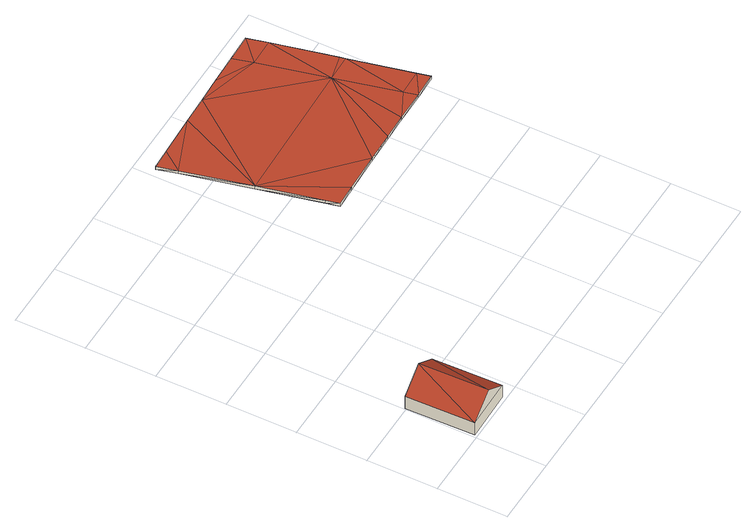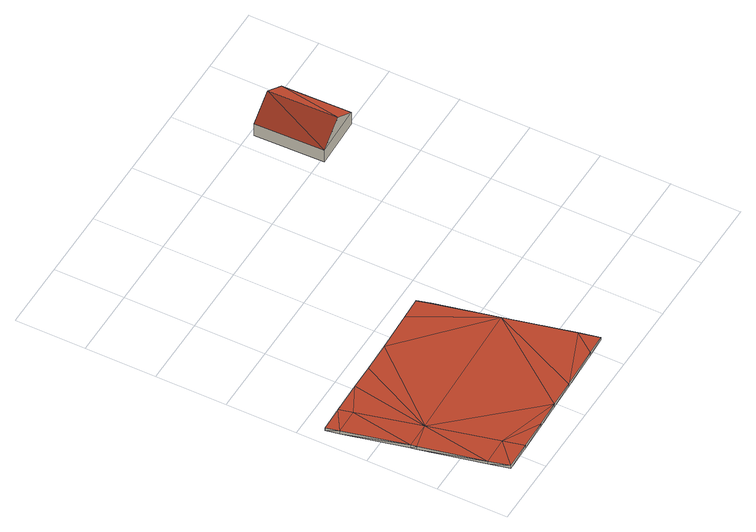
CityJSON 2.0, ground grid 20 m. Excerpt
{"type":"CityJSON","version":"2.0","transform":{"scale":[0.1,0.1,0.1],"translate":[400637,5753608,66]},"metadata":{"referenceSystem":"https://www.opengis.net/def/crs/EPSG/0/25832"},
"CityObjects":{
"building1":{"type":"Building","attributes":{"Gemeindeschluessel":"05515000","Geometrietyp2DReferenz":"3000","function":"31001_2500","roofType":"3100","measuredHeight":9.32},"address":[{"country":"Germany","locality":"Münster","thoroughfareNumber":"821","thoroughfareName":"Weseler Straße"}],"geometry":[{"type":"Solid","lod":"2","boundaries":[[[[0,1,2,3]],[[4,5,1,0]],[[6,7,5,4]],[[3,2,7,6]],[[0,8,4]],[[6,9,3]],[[3,9,8]],[[8,0,3]],[[9,6,4]],[[4,8,9]],[[1,5,7,2]]]],"semantics":{"surfaces":[{"type":"WallSurface"},{"type":"RoofSurface"},{"type":"GroundSurface"}],"values":[[0,0,0,0,0,0,1,1,1,1,2]]}}]},
"building2":{"type":"Building","attributes":{"Geometrietyp2DReferenz":"3000","Gemeindeschluessel":"05515000","function":"53001_1800","roofType":"9999","measuredHeight":1},"geometry":[{"type":"Solid","lod":"2","boundaries":[[[[10,11,12]],[[11,13,12]],[[14,15,10]],[[15,11,10]],[[16,17,14]],[[17,15,14]],[[18,19,16]],[[19,17,16]],[[20,21,18]],[[21,19,18]],[[22,23,20]],[[23,21,20]],[[24,25,22]],[[25,23,22]],[[26,27,24]],[[27,25,24]],[[28,29,26]],[[29,27,26]],[[30,31,28]],[[31,29,28]],[[32,33,30]],[[33,31,30]],[[34,35,32]],[[35,33,32]],[[36,37,34]],[[37,35,34]],[[38,39,36]],[[39,37,36]],[[40,41,38]],[[41,39,38]],[[42,43,40]],[[43,41,40]],[[44,45,42]],[[45,43,42]],[[46,47,44]],[[47,45,44]],[[48,49,46]],[[49,47,46]],[[50,51,48]],[[51,49,48]],[[12,13,50]],[[13,51,50]],[[52,13,11]],[[52,11,15]],[[53,52,15]],[[53,15,17]],[[17,19,53]],[[54,53,19]],[[54,19,21]],[[25,54,21]],[[25,21,23]],[[52,51,13]],[[51,52,49]],[[43,45,41]],[[37,39,35]],[[35,39,33]],[[31,53,29]],[[27,29,53]],[[39,41,47]],[[47,41,45]],[[39,47,49]],[[39,49,53]],[[53,49,52]],[[31,33,39]],[[31,39,53]],[[53,54,27]],[[54,25,27]],[[55,10,12]],[[55,14,10]],[[56,14,55]],[[56,16,14]],[[16,56,18]],[[57,18,56]],[[57,20,18]],[[24,20,57]],[[24,22,20]],[[55,12,50]],[[50,48,55]],[[42,40,44]],[[36,34,38]],[[34,32,38]],[[30,28,56]],[[26,56,28]],[[38,46,40]],[[46,44,40]],[[38,48,46]],[[38,56,48]],[[56,55,48]],[[30,38,32]],[[30,56,38]],[[56,26,57]],[[57,26,24]]]],"semantics":{"surfaces":[{"type":"WallSurface"},{"type":"GroundSurface"},{"type":"RoofSurface"}],"values":[[0,0,0,0,0,0,0,0,0,0,0,0,0,0,0,0,0,0,0,0,0,0,0,0,0,0,0,0,0,0,0,0,0,0,0,0,0,0,0,0,0,0,1,1,1,1,1,1,1,1,1,1,1,1,1,1,1,1,1,1,1,1,1,1,1,1,1,2,2,2,2,2,2,2,2,2,2,2,2,2,2,2,2,2,2,2,2,2,2,2,2,2]]}}]}
},
"vertices":[
[4,205,51],[4,205,9],[9,8,9],[9,8,51],[151,209,51],[151,209,9],[156,11,51],[156,11,9],[78,207,102],[83,9,102],
[884,1145,61],[884,1145,51],[806,1143,60],[806,1143,50],[899,1088,61],[899,1088,51],[940,909,61],[940,909,51],[943,894,61],[943,894,51],[985,715,60],[985,715,50],[994,677,60],[994,677,50],[922,675,60],[922,675,50],[833,673,61],[833,673,51],[760,672,60],[760,672,50],[677,670,60],[677,670,50],[562,665,60],[562,665,50],[501,663,60],[501,663,50],[491,701,61],[491,701,51],[449,878,61],[449,878,51],[403,1070,61],[403,1070,51],[389,1127,60],[389,1127,50],[447,1130,60],[447,1130,50],[567,1135,60],[567,1135,50],[646,1137,60],[646,1137,50],[721,1141,60],[721,1141,50],[820,1086,51],[868,892,51],[913,713,50],[820,1086,61],[868,892,61],[913,713,60]
]}
